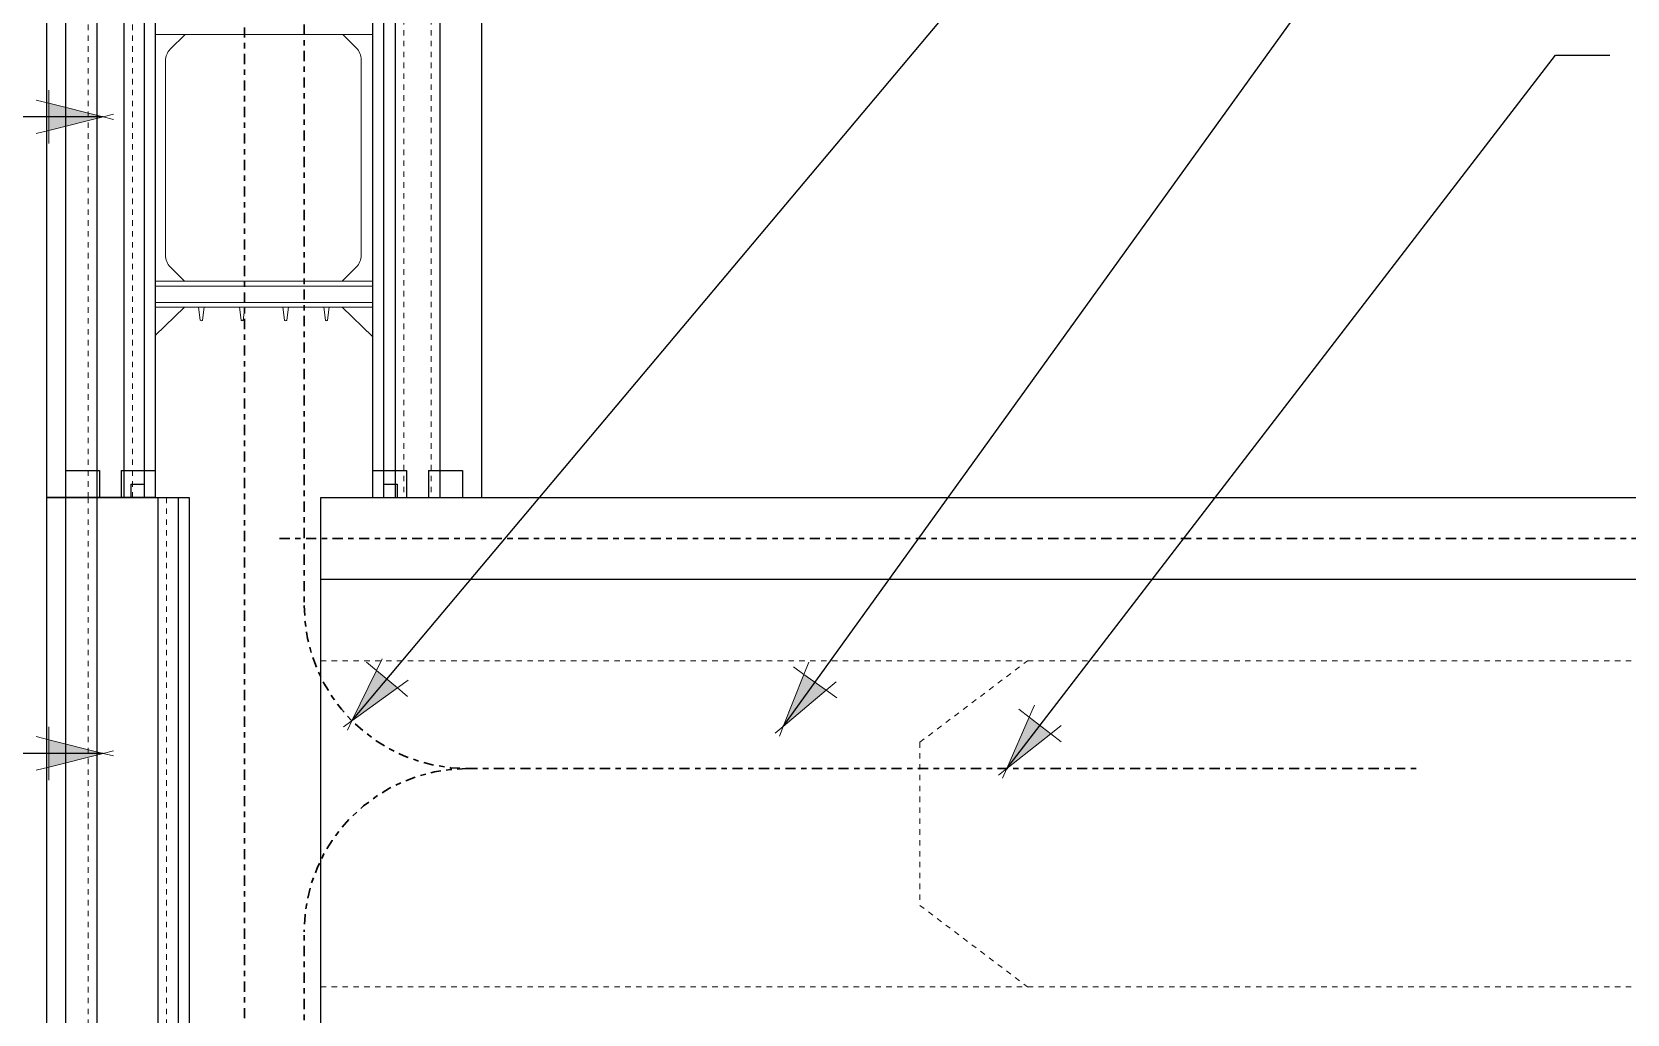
# Model space of a CAD drawing. Header units: inches. Extents: x -91.9 to -17, y 281.8 to 371.9.
# Drawn here: x -66.7 to -37.36, y 335.58 to 353.65 of the extents above; entities that cross this region are included whole.
import ezdxf

# ---------------------------------------------------------------- set-up
doc = ezdxf.new("R2010")
doc.units = ezdxf.units.IN
doc.header["$MEASUREMENT"] = 0
for name, pattern in [('CENTER', [2, 1.25, -0.25, 0.25, -0.25]), ('DASHED', [0.75, 0.5, -0.25]), ('DASHED2', [0.375, 0.25, -0.125]), ('HIDDEN', [0.375, 0.25, -0.125])]:
    doc.linetypes.add(name, pattern=pattern)
for name, color, linetype, lineweight in [('A2 Hatch', 8, 'Continuous', 9), ('DETAILS', 7, 'Continuous', 13), ('DIM', 3, 'Continuous', 13), ('REBAR', 2, 'CENTER', 30)]:
    doc.layers.add(name, color=color, linetype=linetype, lineweight=lineweight)
doc.styles.add('ARCTEXT', font='arctext.shx', dxfattribs={"width": 0.85})
doc.dimstyles.new('ARCTEXT1-4', dxfattribs={"dimtxt": 4, "dimasz": 2, "dimexe": 2, "dimexo": 2, "dimgap": 2, "dimtad": 1, "dimdec": 4, "dimzin": 3, "dimdsep": 46, "dimlunit": 4, "dimtxsty": 'ARCTEXT', "dimblk": 'ARCHTICK', "dimcen": 2, "dimaunit": 1, "dimadec": 0, "dimazin": 0, "dimtfac": 1, "dimtdec": 4, "dimtmove": 2, "dimatfit": 3, "dimldrblk": 'arrow', "dimfxl": 1, "dimtolj": 1, "dimtzin": 0, "dimarcsym": 0})

# ---------------------------------------------------------------- blocks, each defined once
blk = doc.blocks.new('_ArchTick')
at = {"color": 0, "linetype": 'ByBlock', "const_width": 0.15}
blk.add_lwpolyline([(-0.5, -0.5), (0.5, 0.5)], dxfattribs=at)
blk = doc.blocks.new('arrow')
at = {"layer": 'DIM'}
blk.add_hatch(color=253, dxfattribs=at).paths.add_polyline_path([(-2, 0.5), (-2, -0.5), (0, 0)])
at = {"layer": 'DIM', "lineweight": 9}
for points in [[(-2, 0.983), (-2, 0.5), (-2.469, 0.617)], [(0.374, 0.094), (0, 0)], [(0.374, -0.094), (0, 0)], [(-2, -0.983), (-2, -0.5), (-2.469, -0.617)]]:
    blk.add_lwpolyline(points, dxfattribs=at)
at = {"layer": 'DIM', "lineweight": 15}
blk.add_lwpolyline([(0, 0), (-2, -0.5), (-2, 0.5), (0, 0)], dxfattribs=at)

msp = doc.modelspace()

# ---------------------------------------------------------------- linework, layer by layer
at = {"color": 1}
for p, q in [((-66.084, 357.58), (-66.084, 345.08)), ((-65.509, 357.58), (-65.509, 345.08)), ((-65.009, 357.58), (-65.009, 345.08)), ((-64.634, 357.33), (-64.634, 345.08)), ((-64.434, 357.58), (-64.434, 345.08)), ((-60.434, 357.58), (-60.434, 345.08)), ((-60.234, 357.33), (-60.234, 345.08)), ((-66.434, 357.08), (-66.434, 345.08)), ((-60.019, 357.08), (-60.019, 345.08)), ((-59.199, 357.08), (-59.199, 345.08)), ((-58.434, 357.08), (-58.434, 345.08)), ((-66.084, 345.58), (-65.459, 345.58)), ((-66.084, 345.58), (-65.459, 345.58)), ((-66.084, 345.58), (-65.459, 345.58)), ((-66.084, 345.58), (-65.459, 345.58)), ((-66.084, 345.58), (-65.459, 345.58)), ((-66.084, 345.58), (-65.459, 345.58)), ((-66.084, 345.58), (-65.459, 345.58)), ((-66.084, 345.58), (-65.459, 345.58)), ((-66.084, 345.58), (-65.459, 345.58)), ((-66.084, 345.58), (-65.459, 345.58)), ((-66.084, 345.58), (-65.459, 345.58)), ((-66.084, 345.58), (-65.459, 345.58)), ((-66.084, 345.58), (-65.459, 345.58)), ((-66.084, 345.58), (-65.459, 345.58)), ((-66.084, 345.58), (-65.459, 345.58)), ((-66.084, 345.58), (-65.459, 345.58)), ((-65.459, 345.58), (-65.459, 345.08)), ((-65.459, 345.58), (-65.459, 345.08)), ((-65.459, 345.58), (-65.459, 345.08)), ((-65.459, 345.58), (-65.459, 345.08)), ((-65.459, 345.58), (-65.459, 345.08)), ((-65.459, 345.58), (-65.459, 345.08)), ((-65.459, 345.58), (-65.459, 345.08)), ((-65.459, 345.58), (-65.459, 345.08)), ((-65.459, 345.58), (-65.459, 345.08)), ((-65.459, 345.58), (-65.459, 345.08)), ((-65.459, 345.58), (-65.459, 345.08)), ((-65.459, 345.58), (-65.459, 345.08)), ((-65.459, 345.58), (-65.459, 345.08)), ((-65.459, 345.58), (-65.459, 345.08)), ((-65.459, 345.58), (-65.459, 345.08)), ((-65.459, 345.58), (-65.459, 345.08)), ((-65.059, 345.58), (-65.059, 345.08)), ((-65.059, 345.58), (-64.434, 345.58)), ((-65.059, 345.58), (-65.059, 345.08)), ((-65.059, 345.58), (-64.434, 345.58)), ((-65.059, 345.58), (-65.059, 345.08)), ((-65.059, 345.58), (-64.434, 345.58)), ((-65.059, 345.58), (-65.059, 345.08)), ((-65.059, 345.58), (-64.434, 345.58)), ((-65.059, 345.58), (-65.059, 345.08)), ((-65.059, 345.58), (-64.434, 345.58)), ((-65.059, 345.58), (-65.059, 345.08)), ((-65.059, 345.58), (-64.434, 345.58)), ((-65.059, 345.58), (-65.059, 345.08)), ((-65.059, 345.58), (-64.434, 345.58)), ((-65.059, 345.58), (-65.059, 345.08)), ((-65.059, 345.58), (-64.434, 345.58)), ((-65.059, 345.58), (-65.059, 345.08)), ((-65.059, 345.58), (-64.434, 345.58)), ((-65.059, 345.58), (-65.059, 345.08)), ((-65.059, 345.58), (-64.434, 345.58)), ((-65.059, 345.58), (-65.059, 345.08)), ((-65.059, 345.58), (-64.434, 345.58)), ((-65.059, 345.58), (-65.059, 345.08)), ((-65.059, 345.58), (-64.434, 345.58)), ((-65.059, 345.58), (-65.059, 345.08)), ((-65.059, 345.58), (-64.434, 345.58)), ((-65.059, 345.58), (-65.059, 345.08)), ((-65.059, 345.58), (-64.434, 345.58)), ((-65.059, 345.58), (-65.059, 345.08)), ((-65.059, 345.58), (-64.434, 345.58)), ((-65.059, 345.58), (-65.059, 345.08)), ((-65.059, 345.58), (-64.434, 345.58)), ((-64.884, 345.33), (-64.884, 345.08)), ((-64.884, 345.33), (-64.634, 345.33)), ((-64.884, 345.33), (-64.884, 345.08)), ((-64.884, 345.33), (-64.634, 345.33)), ((-64.884, 345.33), (-64.884, 345.08)), ((-64.884, 345.33), (-64.634, 345.33)), ((-64.884, 345.33), (-64.884, 345.08)), ((-64.884, 345.33), (-64.634, 345.33)), ((-64.884, 345.33), (-64.884, 345.08)), ((-64.884, 345.33), (-64.634, 345.33)), ((-64.884, 345.33), (-64.884, 345.08)), ((-64.884, 345.33), (-64.634, 345.33)), ((-64.884, 345.33), (-64.884, 345.08)), ((-64.884, 345.33), (-64.634, 345.33)), ((-64.884, 345.33), (-64.884, 345.08)), ((-64.884, 345.33), (-64.634, 345.33)), ((-64.884, 345.33), (-64.884, 345.08)), ((-64.884, 345.33), (-64.634, 345.33)), ((-64.884, 345.33), (-64.884, 345.08)), ((-64.884, 345.33), (-64.634, 345.33)), ((-64.884, 345.33), (-64.884, 345.08)), ((-64.884, 345.33), (-64.634, 345.33)), ((-64.884, 345.33), (-64.884, 345.08)), ((-64.884, 345.33), (-64.634, 345.33)), ((-64.884, 345.33), (-64.884, 345.08)), ((-64.884, 345.33), (-64.634, 345.33)), ((-64.884, 345.33), (-64.884, 345.08)), ((-64.884, 345.33), (-64.634, 345.33)), ((-64.884, 345.33), (-64.884, 345.08)), ((-64.884, 345.33), (-64.634, 345.33)), ((-64.884, 345.33), (-64.884, 345.08)), ((-64.884, 345.33), (-64.634, 345.33)), ((-60.434, 345.58), (-59.809, 345.58)), ((-60.434, 345.58), (-59.809, 345.58)), ((-60.434, 345.58), (-59.809, 345.58)), ((-60.434, 345.58), (-59.809, 345.58)), ((-60.434, 345.58), (-59.809, 345.58)), ((-60.434, 345.58), (-59.809, 345.58)), ((-60.434, 345.58), (-59.809, 345.58)), ((-60.434, 345.58), (-59.809, 345.58)), ((-60.434, 345.58), (-59.809, 345.58)), ((-60.434, 345.58), (-59.809, 345.58)), ((-60.434, 345.58), (-59.809, 345.58)), ((-60.434, 345.58), (-59.809, 345.58)), ((-60.434, 345.58), (-59.809, 345.58)), ((-60.434, 345.58), (-59.809, 345.58)), ((-60.434, 345.58), (-59.809, 345.58)), ((-60.434, 345.58), (-59.809, 345.58)), ((-60.234, 345.33), (-59.984, 345.33)), ((-60.234, 345.33), (-59.984, 345.33)), ((-60.234, 345.33), (-59.984, 345.33)), ((-60.234, 345.33), (-59.984, 345.33)), ((-60.234, 345.33), (-59.984, 345.33)), ((-60.234, 345.33), (-59.984, 345.33)), ((-60.234, 345.33), (-59.984, 345.33)), ((-60.234, 345.33), (-59.984, 345.33)), ((-60.234, 345.33), (-59.984, 345.33)), ((-60.234, 345.33), (-59.984, 345.33)), ((-60.234, 345.33), (-59.984, 345.33)), ((-60.234, 345.33), (-59.984, 345.33)), ((-60.234, 345.33), (-59.984, 345.33)), ((-60.234, 345.33), (-59.984, 345.33)), ((-60.234, 345.33), (-59.984, 345.33)), ((-60.234, 345.33), (-59.984, 345.33)), ((-59.984, 345.33), (-59.984, 345.08)), ((-59.984, 345.33), (-59.984, 345.08)), ((-59.984, 345.33), (-59.984, 345.08)), ((-59.984, 345.33), (-59.984, 345.08)), ((-59.984, 345.33), (-59.984, 345.08)), ((-59.984, 345.33), (-59.984, 345.08)), ((-59.984, 345.33), (-59.984, 345.08)), ((-59.984, 345.33), (-59.984, 345.08)), ((-59.984, 345.33), (-59.984, 345.08)), ((-59.984, 345.33), (-59.984, 345.08)), ((-59.984, 345.33), (-59.984, 345.08)), ((-59.984, 345.33), (-59.984, 345.08)), ((-59.984, 345.33), (-59.984, 345.08)), ((-59.984, 345.33), (-59.984, 345.08)), ((-59.984, 345.33), (-59.984, 345.08)), ((-59.984, 345.33), (-59.984, 345.08)), ((-59.809, 345.58), (-59.809, 345.08)), ((-59.809, 345.58), (-59.809, 345.08)), ((-59.809, 345.58), (-59.809, 345.08)), ((-59.809, 345.58), (-59.809, 345.08)), ((-59.809, 345.58), (-59.809, 345.08)), ((-59.809, 345.58), (-59.809, 345.08)), ((-59.809, 345.58), (-59.809, 345.08)), ((-59.809, 345.58), (-59.809, 345.08)), ((-59.809, 345.58), (-59.809, 345.08)), ((-59.809, 345.58), (-59.809, 345.08)), ((-59.809, 345.58), (-59.809, 345.08)), ((-59.809, 345.58), (-59.809, 345.08)), ((-59.809, 345.58), (-59.809, 345.08)), ((-59.809, 345.58), (-59.809, 345.08)), ((-59.809, 345.58), (-59.809, 345.08)), ((-59.809, 345.58), (-59.809, 345.08)), ((-59.409, 345.58), (-59.409, 345.08)), ((-59.409, 345.58), (-58.784, 345.58)), ((-59.409, 345.58), (-59.409, 345.08)), ((-59.409, 345.58), (-58.784, 345.58)), ((-59.409, 345.58), (-59.409, 345.08)), ((-59.409, 345.58), (-58.784, 345.58)), ((-59.409, 345.58), (-59.409, 345.08)), ((-59.409, 345.58), (-58.784, 345.58)), ((-59.409, 345.58), (-59.409, 345.08)), ((-59.409, 345.58), (-58.784, 345.58)), ((-59.409, 345.58), (-59.409, 345.08)), ((-59.409, 345.58), (-58.784, 345.58)), ((-59.409, 345.58), (-59.409, 345.08)), ((-59.409, 345.58), (-58.784, 345.58)), ((-59.409, 345.58), (-59.409, 345.08)), ((-59.409, 345.58), (-58.784, 345.58)), ((-59.409, 345.58), (-59.409, 345.08)), ((-59.409, 345.58), (-58.784, 345.58)), ((-59.409, 345.58), (-59.409, 345.08)), ((-59.409, 345.58), (-58.784, 345.58)), ((-59.409, 345.58), (-59.409, 345.08)), ((-59.409, 345.58), (-58.784, 345.58)), ((-59.409, 345.58), (-59.409, 345.08)), ((-59.409, 345.58), (-58.784, 345.58)), ((-59.409, 345.58), (-59.409, 345.08)), ((-59.409, 345.58), (-58.784, 345.58)), ((-59.409, 345.58), (-59.409, 345.08)), ((-59.409, 345.58), (-58.784, 345.58)), ((-59.409, 345.58), (-59.409, 345.08)), ((-59.409, 345.58), (-58.784, 345.58)), ((-59.409, 345.58), (-59.409, 345.08)), ((-59.409, 345.58), (-58.784, 345.58)), ((-58.784, 345.58), (-58.784, 345.08)), ((-58.784, 345.58), (-58.784, 345.08)), ((-58.784, 345.58), (-58.784, 345.08)), ((-58.784, 345.58), (-58.784, 345.08)), ((-58.784, 345.58), (-58.784, 345.08)), ((-58.784, 345.58), (-58.784, 345.08)), ((-58.784, 345.58), (-58.784, 345.08)), ((-58.784, 345.58), (-58.784, 345.08)), ((-58.784, 345.58), (-58.784, 345.08)), ((-58.784, 345.58), (-58.784, 345.08)), ((-58.784, 345.58), (-58.784, 345.08)), ((-58.784, 345.58), (-58.784, 345.08)), ((-58.784, 345.58), (-58.784, 345.08)), ((-58.784, 345.58), (-58.784, 345.08)), ((-58.784, 345.58), (-58.784, 345.08)), ((-58.784, 345.58), (-58.784, 345.08)), ((-66.434, 345.08), (-64.434, 345.08)), ((-66.434, 345.08), (-64.884, 345.08)), ((-66.434, 345.08), (-64.434, 345.08)), ((-66.434, 345.08), (-64.434, 345.08)), ((-66.434, 345.08), (-64.884, 345.08)), ((-66.434, 345.08), (-64.434, 345.08)), ((-66.434, 345.08), (-64.434, 345.08)), ((-66.434, 345.08), (-64.434, 345.08)), ((-66.434, 345.08), (-64.884, 345.08)), ((-66.434, 345.08), (-64.434, 345.08)), ((-66.434, 345.08), (-64.434, 345.08)), ((-66.434, 345.08), (-64.884, 345.08)), ((-66.434, 345.08), (-64.434, 345.08)), ((-66.434, 345.08), (-64.434, 345.08)), ((-66.434, 345.08), (-64.434, 345.08)), ((-66.434, 345.08), (-64.884, 345.08)), ((-66.434, 345.08), (-64.434, 345.08)), ((-66.434, 345.08), (-64.434, 345.08)), ((-66.434, 345.08), (-64.884, 345.08)), ((-66.434, 345.08), (-64.434, 345.08)), ((-66.434, 345.08), (-64.434, 345.08)), ((-66.434, 345.08), (-64.434, 345.08)), ((-66.434, 345.08), (-64.884, 345.08)), ((-66.434, 345.08), (-64.434, 345.08)), ((-66.434, 345.08), (-64.434, 345.08)), ((-66.434, 345.08), (-64.884, 345.08)), ((-66.434, 345.08), (-64.434, 345.08)), ((-66.434, 345.08), (-64.434, 345.08)), ((-66.434, 345.08), (-64.434, 345.08)), ((-66.434, 345.08), (-64.884, 345.08)), ((-66.434, 345.08), (-64.434, 345.08)), ((-66.434, 345.08), (-64.434, 345.08)), ((-66.434, 345.08), (-64.884, 345.08)), ((-66.434, 345.08), (-64.434, 345.08)), ((-66.434, 345.08), (-64.434, 345.08)), ((-66.434, 345.08), (-64.434, 345.08)), ((-66.434, 345.08), (-64.884, 345.08)), ((-66.434, 345.08), (-64.434, 345.08)), ((-66.434, 345.08), (-64.434, 345.08)), ((-66.434, 345.08), (-64.884, 345.08)), ((-66.434, 345.08), (-64.434, 345.08)), ((-66.434, 345.08), (-64.434, 345.08)), ((-66.434, 345.08), (-64.434, 345.08)), ((-66.434, 345.08), (-64.884, 345.08)), ((-66.434, 345.08), (-64.434, 345.08)), ((-66.434, 345.08), (-64.434, 345.08)), ((-66.434, 345.08), (-64.884, 345.08)), ((-66.434, 345.08), (-64.434, 345.08)), ((-66.434, 345.08), (-64.434, 345.08)), ((-66.434, 345.08), (-64.434, 345.08)), ((-66.434, 345.08), (-64.884, 345.08)), ((-66.434, 345.08), (-64.434, 345.08)), ((-66.434, 345.08), (-64.434, 345.08)), ((-66.434, 345.08), (-64.884, 345.08)), ((-66.434, 345.08), (-64.434, 345.08)), ((-66.434, 345.08), (-63.809, 345.08)), ((-66.434, 345.08), (-66.434, 322.58)), ((-66.084, 345.08), (-66.084, 322.58)), ((-65.009, 345.08), (-65.509, 345.08)), ((-65.009, 345.08), (-65.509, 345.08)), ((-65.009, 345.08), (-65.509, 345.08)), ((-65.009, 345.08), (-65.509, 345.08)), ((-65.009, 345.08), (-65.509, 345.08)), ((-65.009, 345.08), (-65.509, 345.08)), ((-65.009, 345.08), (-65.509, 345.08)), ((-65.009, 345.08), (-65.509, 345.08)), ((-65.009, 345.08), (-65.509, 345.08)), ((-65.009, 345.08), (-65.509, 345.08)), ((-65.009, 345.08), (-65.509, 345.08)), ((-65.009, 345.08), (-65.509, 345.08)), ((-65.009, 345.08), (-65.509, 345.08)), ((-65.009, 345.08), (-65.509, 345.08)), ((-65.009, 345.08), (-65.509, 345.08)), ((-65.009, 345.08), (-65.509, 345.08)), ((-65.509, 345.08), (-65.509, 322.58)), ((-64.634, 345.08), (-64.434, 345.08)), ((-64.634, 345.08), (-64.434, 345.08)), ((-64.634, 345.08), (-64.434, 345.08)), ((-64.634, 345.08), (-64.434, 345.08)), ((-64.634, 345.08), (-64.434, 345.08)), ((-64.634, 345.08), (-64.434, 345.08)), ((-64.634, 345.08), (-64.434, 345.08)), ((-64.634, 345.08), (-64.434, 345.08)), ((-64.634, 345.08), (-64.434, 345.08)), ((-64.634, 345.08), (-64.434, 345.08)), ((-64.634, 345.08), (-64.434, 345.08)), ((-64.634, 345.08), (-64.434, 345.08)), ((-64.634, 345.08), (-64.434, 345.08)), ((-64.634, 345.08), (-64.434, 345.08)), ((-64.634, 345.08), (-64.434, 345.08)), ((-64.634, 345.08), (-64.434, 345.08)), ((-64.384, 345.08), (-64.384, 322.58)), ((-64.009, 345.08), (-64.009, 322.58)), ((-63.809, 345.08), (-63.809, 322.58)), ((-60.434, 345.08), (-58.434, 345.08)), ((-60.434, 345.08), (-60.234, 345.08)), ((-60.434, 345.08), (-58.434, 345.08)), ((-60.434, 345.08), (-58.434, 345.08)), ((-60.434, 345.08), (-60.234, 345.08)), ((-60.434, 345.08), (-58.434, 345.08)), ((-60.434, 345.08), (-58.434, 345.08)), ((-60.434, 345.08), (-58.434, 345.08)), ((-60.434, 345.08), (-60.234, 345.08)), ((-60.434, 345.08), (-58.434, 345.08)), ((-60.434, 345.08), (-58.434, 345.08)), ((-60.434, 345.08), (-60.234, 345.08)), ((-60.434, 345.08), (-58.434, 345.08)), ((-60.434, 345.08), (-58.434, 345.08)), ((-60.434, 345.08), (-58.434, 345.08)), ((-60.434, 345.08), (-60.234, 345.08)), ((-60.434, 345.08), (-58.434, 345.08)), ((-60.434, 345.08), (-58.434, 345.08)), ((-60.434, 345.08), (-60.234, 345.08)), ((-60.434, 345.08), (-58.434, 345.08)), ((-60.434, 345.08), (-58.434, 345.08)), ((-60.434, 345.08), (-58.434, 345.08)), ((-60.434, 345.08), (-60.234, 345.08)), ((-60.434, 345.08), (-58.434, 345.08)), ((-60.434, 345.08), (-58.434, 345.08)), ((-60.434, 345.08), (-60.234, 345.08)), ((-60.434, 345.08), (-58.434, 345.08)), ((-60.434, 345.08), (-58.434, 345.08)), ((-60.434, 345.08), (-58.434, 345.08)), ((-60.434, 345.08), (-60.234, 345.08)), ((-60.434, 345.08), (-58.434, 345.08)), ((-60.434, 345.08), (-58.434, 345.08)), ((-60.434, 345.08), (-60.234, 345.08)), ((-60.434, 345.08), (-58.434, 345.08)), ((-60.434, 345.08), (-58.434, 345.08)), ((-60.434, 345.08), (-58.434, 345.08)), ((-60.434, 345.08), (-60.234, 345.08)), ((-60.434, 345.08), (-58.434, 345.08)), ((-60.434, 345.08), (-58.434, 345.08)), ((-60.434, 345.08), (-60.234, 345.08)), ((-60.434, 345.08), (-58.434, 345.08)), ((-60.434, 345.08), (-58.434, 345.08)), ((-60.434, 345.08), (-58.434, 345.08)), ((-60.434, 345.08), (-60.234, 345.08)), ((-60.434, 345.08), (-58.434, 345.08)), ((-60.434, 345.08), (-58.434, 345.08)), ((-60.434, 345.08), (-60.234, 345.08)), ((-60.434, 345.08), (-58.434, 345.08)), ((-60.434, 345.08), (-58.434, 345.08)), ((-60.434, 345.08), (-58.434, 345.08)), ((-60.434, 345.08), (-60.234, 345.08)), ((-60.434, 345.08), (-58.434, 345.08)), ((-60.434, 345.08), (-58.434, 345.08)), ((-60.434, 345.08), (-60.234, 345.08)), ((-60.434, 345.08), (-58.434, 345.08)), ((-60.434, 345.08), (-58.434, 345.08)), ((-60.019, 345.08), (-58.434, 345.08)), ((-60.019, 345.08), (-58.434, 345.08)), ((-60.019, 345.08), (-58.434, 345.08)), ((-60.019, 345.08), (-58.434, 345.08)), ((-60.019, 345.08), (-58.434, 345.08)), ((-60.019, 345.08), (-58.434, 345.08)), ((-60.019, 345.08), (-58.434, 345.08)), ((-60.019, 345.08), (-58.434, 345.08)), ((-60.019, 345.08), (-58.434, 345.08)), ((-60.019, 345.08), (-58.434, 345.08)), ((-60.019, 345.08), (-58.434, 345.08)), ((-60.019, 345.08), (-58.434, 345.08)), ((-60.019, 345.08), (-58.434, 345.08)), ((-60.019, 345.08), (-58.434, 345.08)), ((-60.019, 345.08), (-58.434, 345.08)), ((-60.019, 345.08), (-58.434, 345.08))]:
    msp.add_line(p, q, dxfattribs=at)
at = {"color": 1, "linetype": 'HIDDEN', "ltscale": 0.02}
for p, q in [((-66.084, 345.58), (-65.459, 345.58)), ((-66.084, 345.58), (-65.459, 345.58)), ((-66.084, 345.58), (-65.459, 345.58)), ((-66.084, 345.58), (-65.459, 345.58)), ((-66.084, 345.58), (-65.459, 345.58)), ((-66.084, 345.58), (-65.459, 345.58)), ((-66.084, 345.58), (-65.459, 345.58)), ((-66.084, 345.58), (-65.459, 345.58)), ((-66.084, 345.58), (-65.459, 345.58)), ((-66.084, 345.58), (-65.459, 345.58)), ((-66.084, 345.58), (-65.459, 345.58)), ((-66.084, 345.58), (-65.459, 345.58)), ((-66.084, 345.58), (-65.459, 345.58)), ((-66.084, 345.58), (-65.459, 345.58)), ((-66.084, 345.58), (-65.459, 345.58)), ((-66.084, 345.58), (-65.459, 345.58)), ((-66.084, 345.58), (-65.459, 345.58)), ((-66.084, 345.58), (-65.459, 345.58)), ((-66.084, 345.58), (-65.459, 345.58)), ((-66.084, 345.58), (-65.459, 345.58)), ((-66.084, 345.58), (-65.459, 345.58)), ((-66.084, 345.58), (-65.459, 345.58)), ((-66.084, 345.58), (-65.459, 345.58)), ((-66.084, 345.58), (-65.459, 345.58)), ((-66.084, 345.58), (-65.459, 345.58)), ((-66.084, 345.58), (-65.459, 345.58)), ((-66.084, 345.58), (-65.459, 345.58)), ((-66.084, 345.58), (-65.459, 345.58)), ((-66.084, 345.58), (-65.459, 345.58)), ((-66.084, 345.58), (-65.459, 345.58)), ((-66.084, 345.58), (-65.459, 345.58)), ((-66.084, 345.58), (-65.459, 345.58)), ((-66.084, 345.58), (-65.459, 345.58)), ((-66.084, 345.58), (-65.459, 345.58)), ((-66.084, 345.58), (-65.459, 345.58)), ((-66.084, 345.58), (-65.459, 345.58)), ((-66.084, 345.58), (-65.459, 345.58)), ((-66.084, 345.58), (-65.459, 345.58)), ((-66.084, 345.58), (-65.459, 345.58)), ((-66.084, 345.58), (-65.459, 345.58)), ((-65.459, 345.58), (-65.459, 345.08)), ((-65.459, 345.58), (-65.459, 345.08)), ((-65.459, 345.58), (-65.459, 345.08)), ((-65.459, 345.58), (-65.459, 345.08)), ((-65.459, 345.58), (-65.459, 345.08)), ((-65.459, 345.58), (-65.459, 345.08)), ((-65.459, 345.58), (-65.459, 345.08)), ((-65.459, 345.58), (-65.459, 345.08)), ((-65.459, 345.58), (-65.459, 345.08)), ((-65.459, 345.58), (-65.459, 345.08)), ((-65.459, 345.58), (-65.459, 345.08)), ((-65.459, 345.58), (-65.459, 345.08)), ((-65.459, 345.58), (-65.459, 345.08)), ((-65.459, 345.58), (-65.459, 345.08)), ((-65.459, 345.58), (-65.459, 345.08)), ((-65.459, 345.58), (-65.459, 345.08)), ((-65.459, 345.58), (-65.459, 345.08)), ((-65.459, 345.58), (-65.459, 345.08)), ((-65.459, 345.58), (-65.459, 345.08)), ((-65.459, 345.58), (-65.459, 345.08)), ((-65.459, 345.58), (-65.459, 345.08)), ((-65.459, 345.58), (-65.459, 345.08)), ((-65.459, 345.58), (-65.459, 345.08)), ((-65.459, 345.58), (-65.459, 345.08)), ((-65.459, 345.58), (-65.459, 345.08)), ((-65.459, 345.58), (-65.459, 345.08)), ((-65.459, 345.58), (-65.459, 345.08)), ((-65.459, 345.58), (-65.459, 345.08)), ((-65.459, 345.58), (-65.459, 345.08)), ((-65.459, 345.58), (-65.459, 345.08)), ((-65.459, 345.58), (-65.459, 345.08)), ((-65.459, 345.58), (-65.459, 345.08)), ((-65.459, 345.58), (-65.459, 345.08)), ((-65.459, 345.58), (-65.459, 345.08)), ((-65.459, 345.58), (-65.459, 345.08)), ((-65.459, 345.58), (-65.459, 345.08)), ((-65.459, 345.58), (-65.459, 345.08)), ((-65.459, 345.58), (-65.459, 345.08)), ((-65.459, 345.58), (-65.459, 345.08)), ((-65.459, 345.58), (-65.459, 345.08)), ((-65.059, 345.58), (-65.059, 345.08)), ((-65.059, 345.58), (-64.434, 345.58)), ((-65.059, 345.58), (-65.059, 345.08)), ((-65.059, 345.58), (-64.434, 345.58)), ((-65.059, 345.58), (-65.059, 345.08)), ((-65.059, 345.58), (-64.434, 345.58)), ((-65.059, 345.58), (-65.059, 345.08)), ((-65.059, 345.58), (-64.434, 345.58)), ((-65.059, 345.58), (-65.059, 345.08)), ((-65.059, 345.58), (-64.434, 345.58)), ((-65.059, 345.58), (-65.059, 345.08)), ((-65.059, 345.58), (-64.434, 345.58)), ((-65.059, 345.58), (-65.059, 345.08)), ((-65.059, 345.58), (-64.434, 345.58)), ((-65.059, 345.58), (-65.059, 345.08)), ((-65.059, 345.58), (-64.434, 345.58)), ((-65.059, 345.58), (-65.059, 345.08)), ((-65.059, 345.58), (-64.434, 345.58)), ((-65.059, 345.58), (-65.059, 345.08)), ((-65.059, 345.58), (-64.434, 345.58)), ((-65.059, 345.58), (-65.059, 345.08)), ((-65.059, 345.58), (-64.434, 345.58)), ((-65.059, 345.58), (-65.059, 345.08)), ((-65.059, 345.58), (-64.434, 345.58)), ((-65.059, 345.58), (-65.059, 345.08)), ((-65.059, 345.58), (-64.434, 345.58)), ((-65.059, 345.58), (-65.059, 345.08)), ((-65.059, 345.58), (-64.434, 345.58)), ((-65.059, 345.58), (-65.059, 345.08)), ((-65.059, 345.58), (-64.434, 345.58)), ((-65.059, 345.58), (-65.059, 345.08)), ((-65.059, 345.58), (-64.434, 345.58)), ((-65.059, 345.58), (-65.059, 345.08)), ((-65.059, 345.58), (-64.434, 345.58)), ((-65.059, 345.58), (-65.059, 345.08)), ((-65.059, 345.58), (-64.434, 345.58)), ((-65.059, 345.58), (-65.059, 345.08)), ((-65.059, 345.58), (-64.434, 345.58)), ((-65.059, 345.58), (-65.059, 345.08)), ((-65.059, 345.58), (-64.434, 345.58)), ((-65.059, 345.58), (-65.059, 345.08)), ((-65.059, 345.58), (-64.434, 345.58)), ((-65.059, 345.58), (-65.059, 345.08)), ((-65.059, 345.58), (-64.434, 345.58)), ((-65.059, 345.58), (-65.059, 345.08)), ((-65.059, 345.58), (-64.434, 345.58)), ((-65.059, 345.58), (-65.059, 345.08)), ((-65.059, 345.58), (-64.434, 345.58)), ((-65.059, 345.58), (-65.059, 345.08)), ((-65.059, 345.58), (-64.434, 345.58)), ((-65.059, 345.58), (-65.059, 345.08)), ((-65.059, 345.58), (-64.434, 345.58)), ((-65.059, 345.58), (-65.059, 345.08)), ((-65.059, 345.58), (-64.434, 345.58)), ((-65.059, 345.58), (-65.059, 345.08)), ((-65.059, 345.58), (-64.434, 345.58)), ((-65.059, 345.58), (-65.059, 345.08)), ((-65.059, 345.58), (-64.434, 345.58)), ((-65.059, 345.58), (-65.059, 345.08)), ((-65.059, 345.58), (-64.434, 345.58)), ((-65.059, 345.58), (-65.059, 345.08)), ((-65.059, 345.58), (-64.434, 345.58)), ((-65.059, 345.58), (-65.059, 345.08)), ((-65.059, 345.58), (-64.434, 345.58)), ((-65.059, 345.58), (-65.059, 345.08)), ((-65.059, 345.58), (-64.434, 345.58)), ((-65.059, 345.58), (-65.059, 345.08)), ((-65.059, 345.58), (-64.434, 345.58)), ((-65.059, 345.58), (-65.059, 345.08)), ((-65.059, 345.58), (-64.434, 345.58)), ((-65.059, 345.58), (-65.059, 345.08)), ((-65.059, 345.58), (-64.434, 345.58)), ((-65.059, 345.58), (-65.059, 345.08)), ((-65.059, 345.58), (-64.434, 345.58)), ((-65.059, 345.58), (-65.059, 345.08)), ((-65.059, 345.58), (-64.434, 345.58)), ((-65.059, 345.58), (-65.059, 345.08)), ((-65.059, 345.58), (-64.434, 345.58)), ((-65.059, 345.58), (-65.059, 345.08)), ((-65.059, 345.58), (-64.434, 345.58)), ((-60.434, 345.58), (-59.809, 345.58)), ((-60.434, 345.58), (-59.809, 345.58)), ((-60.434, 345.58), (-59.809, 345.58)), ((-60.434, 345.58), (-59.809, 345.58)), ((-60.434, 345.58), (-59.809, 345.58)), ((-60.434, 345.58), (-59.809, 345.58)), ((-60.434, 345.58), (-59.809, 345.58)), ((-60.434, 345.58), (-59.809, 345.58)), ((-60.434, 345.58), (-59.809, 345.58)), ((-60.434, 345.58), (-59.809, 345.58)), ((-60.434, 345.58), (-59.809, 345.58)), ((-60.434, 345.58), (-59.809, 345.58)), ((-60.434, 345.58), (-59.809, 345.58)), ((-60.434, 345.58), (-59.809, 345.58)), ((-60.434, 345.58), (-59.809, 345.58)), ((-60.434, 345.58), (-59.809, 345.58)), ((-60.434, 345.58), (-59.809, 345.58)), ((-60.434, 345.58), (-59.809, 345.58)), ((-60.434, 345.58), (-59.809, 345.58)), ((-60.434, 345.58), (-59.809, 345.58)), ((-60.434, 345.58), (-59.809, 345.58)), ((-60.434, 345.58), (-59.809, 345.58)), ((-60.434, 345.58), (-59.809, 345.58)), ((-60.434, 345.58), (-59.809, 345.58)), ((-60.434, 345.58), (-59.809, 345.58)), ((-60.434, 345.58), (-59.809, 345.58)), ((-60.434, 345.58), (-59.809, 345.58)), ((-60.434, 345.58), (-59.809, 345.58)), ((-60.434, 345.58), (-59.809, 345.58)), ((-60.434, 345.58), (-59.809, 345.58)), ((-60.434, 345.58), (-59.809, 345.58)), ((-60.434, 345.58), (-59.809, 345.58)), ((-60.434, 345.58), (-59.809, 345.58)), ((-60.434, 345.58), (-59.809, 345.58)), ((-60.434, 345.58), (-59.809, 345.58)), ((-60.434, 345.58), (-59.809, 345.58)), ((-60.434, 345.58), (-59.809, 345.58)), ((-60.434, 345.58), (-59.809, 345.58)), ((-60.434, 345.58), (-59.809, 345.58)), ((-60.434, 345.58), (-59.809, 345.58)), ((-60.234, 345.33), (-59.984, 345.33)), ((-60.234, 345.33), (-59.984, 345.33)), ((-60.234, 345.33), (-59.984, 345.33)), ((-60.234, 345.33), (-59.984, 345.33)), ((-60.234, 345.33), (-59.984, 345.33)), ((-60.234, 345.33), (-59.984, 345.33)), ((-60.234, 345.33), (-59.984, 345.33)), ((-60.234, 345.33), (-59.984, 345.33)), ((-60.234, 345.33), (-59.984, 345.33)), ((-60.234, 345.33), (-59.984, 345.33)), ((-60.234, 345.33), (-59.984, 345.33)), ((-60.234, 345.33), (-59.984, 345.33)), ((-60.234, 345.33), (-59.984, 345.33)), ((-60.234, 345.33), (-59.984, 345.33)), ((-60.234, 345.33), (-59.984, 345.33)), ((-60.234, 345.33), (-59.984, 345.33)), ((-60.234, 345.33), (-59.984, 345.33)), ((-60.234, 345.33), (-59.984, 345.33)), ((-60.234, 345.33), (-59.984, 345.33)), ((-60.234, 345.33), (-59.984, 345.33)), ((-60.234, 345.33), (-59.984, 345.33)), ((-60.234, 345.33), (-59.984, 345.33)), ((-60.234, 345.33), (-59.984, 345.33)), ((-60.234, 345.33), (-59.984, 345.33)), ((-60.234, 345.33), (-59.984, 345.33)), ((-60.234, 345.33), (-59.984, 345.33)), ((-60.234, 345.33), (-59.984, 345.33)), ((-60.234, 345.33), (-59.984, 345.33)), ((-60.234, 345.33), (-59.984, 345.33)), ((-60.234, 345.33), (-59.984, 345.33)), ((-60.234, 345.33), (-59.984, 345.33)), ((-60.234, 345.33), (-59.984, 345.33)), ((-60.234, 345.33), (-59.984, 345.33)), ((-60.234, 345.33), (-59.984, 345.33)), ((-60.234, 345.33), (-59.984, 345.33)), ((-60.234, 345.33), (-59.984, 345.33)), ((-60.234, 345.33), (-59.984, 345.33)), ((-60.234, 345.33), (-59.984, 345.33)), ((-60.234, 345.33), (-59.984, 345.33)), ((-60.234, 345.33), (-59.984, 345.33)), ((-59.984, 345.33), (-59.984, 345.08)), ((-59.984, 345.33), (-59.984, 345.08)), ((-59.984, 345.33), (-59.984, 345.08)), ((-59.984, 345.33), (-59.984, 345.08)), ((-59.984, 345.33), (-59.984, 345.08)), ((-59.984, 345.33), (-59.984, 345.08)), ((-59.984, 345.33), (-59.984, 345.08)), ((-59.984, 345.33), (-59.984, 345.08)), ((-59.984, 345.33), (-59.984, 345.08)), ((-59.984, 345.33), (-59.984, 345.08)), ((-59.984, 345.33), (-59.984, 345.08)), ((-59.984, 345.33), (-59.984, 345.08)), ((-59.984, 345.33), (-59.984, 345.08)), ((-59.984, 345.33), (-59.984, 345.08)), ((-59.984, 345.33), (-59.984, 345.08)), ((-59.984, 345.33), (-59.984, 345.08)), ((-59.984, 345.33), (-59.984, 345.08)), ((-59.984, 345.33), (-59.984, 345.08)), ((-59.984, 345.33), (-59.984, 345.08)), ((-59.984, 345.33), (-59.984, 345.08)), ((-59.984, 345.33), (-59.984, 345.08)), ((-59.984, 345.33), (-59.984, 345.08)), ((-59.984, 345.33), (-59.984, 345.08)), ((-59.984, 345.33), (-59.984, 345.08)), ((-59.984, 345.33), (-59.984, 345.08)), ((-59.984, 345.33), (-59.984, 345.08)), ((-59.984, 345.33), (-59.984, 345.08)), ((-59.984, 345.33), (-59.984, 345.08)), ((-59.984, 345.33), (-59.984, 345.08)), ((-59.984, 345.33), (-59.984, 345.08)), ((-59.984, 345.33), (-59.984, 345.08)), ((-59.984, 345.33), (-59.984, 345.08)), ((-59.984, 345.33), (-59.984, 345.08)), ((-59.984, 345.33), (-59.984, 345.08)), ((-59.984, 345.33), (-59.984, 345.08)), ((-59.984, 345.33), (-59.984, 345.08)), ((-59.984, 345.33), (-59.984, 345.08)), ((-59.984, 345.33), (-59.984, 345.08)), ((-59.984, 345.33), (-59.984, 345.08)), ((-59.984, 345.33), (-59.984, 345.08)), ((-59.809, 345.58), (-59.809, 345.08)), ((-59.809, 345.58), (-59.809, 345.08)), ((-59.809, 345.58), (-59.809, 345.08)), ((-59.809, 345.58), (-59.809, 345.08)), ((-59.809, 345.58), (-59.809, 345.08)), ((-59.809, 345.58), (-59.809, 345.08)), ((-59.809, 345.58), (-59.809, 345.08)), ((-59.809, 345.58), (-59.809, 345.08)), ((-59.809, 345.58), (-59.809, 345.08)), ((-59.809, 345.58), (-59.809, 345.08)), ((-59.809, 345.58), (-59.809, 345.08)), ((-59.809, 345.58), (-59.809, 345.08)), ((-59.809, 345.58), (-59.809, 345.08)), ((-59.809, 345.58), (-59.809, 345.08)), ((-59.809, 345.58), (-59.809, 345.08)), ((-59.809, 345.58), (-59.809, 345.08)), ((-59.809, 345.58), (-59.809, 345.08)), ((-59.809, 345.58), (-59.809, 345.08)), ((-59.809, 345.58), (-59.809, 345.08)), ((-59.809, 345.58), (-59.809, 345.08)), ((-59.809, 345.58), (-59.809, 345.08)), ((-59.809, 345.58), (-59.809, 345.08)), ((-59.809, 345.58), (-59.809, 345.08)), ((-59.809, 345.58), (-59.809, 345.08)), ((-59.809, 345.58), (-59.809, 345.08)), ((-59.809, 345.58), (-59.809, 345.08)), ((-59.809, 345.58), (-59.809, 345.08)), ((-59.809, 345.58), (-59.809, 345.08)), ((-59.809, 345.58), (-59.809, 345.08)), ((-59.809, 345.58), (-59.809, 345.08)), ((-59.809, 345.58), (-59.809, 345.08)), ((-59.809, 345.58), (-59.809, 345.08)), ((-59.809, 345.58), (-59.809, 345.08)), ((-59.809, 345.58), (-59.809, 345.08)), ((-59.809, 345.58), (-59.809, 345.08)), ((-59.809, 345.58), (-59.809, 345.08)), ((-59.809, 345.58), (-59.809, 345.08)), ((-59.809, 345.58), (-59.809, 345.08)), ((-59.809, 345.58), (-59.809, 345.08)), ((-59.809, 345.58), (-59.809, 345.08)), ((-59.409, 345.58), (-59.409, 345.08)), ((-59.409, 345.58), (-58.784, 345.58)), ((-59.409, 345.58), (-59.409, 345.08)), ((-59.409, 345.58), (-58.784, 345.58)), ((-59.409, 345.58), (-59.409, 345.08)), ((-59.409, 345.58), (-58.784, 345.58)), ((-59.409, 345.58), (-59.409, 345.08)), ((-59.409, 345.58), (-58.784, 345.58)), ((-59.409, 345.58), (-59.409, 345.08)), ((-59.409, 345.58), (-58.784, 345.58)), ((-59.409, 345.58), (-59.409, 345.08)), ((-59.409, 345.58), (-58.784, 345.58)), ((-59.409, 345.58), (-59.409, 345.08)), ((-59.409, 345.58), (-58.784, 345.58)), ((-59.409, 345.58), (-59.409, 345.08)), ((-59.409, 345.58), (-58.784, 345.58)), ((-59.409, 345.58), (-59.409, 345.08)), ((-59.409, 345.58), (-58.784, 345.58)), ((-59.409, 345.58), (-59.409, 345.08)), ((-59.409, 345.58), (-58.784, 345.58)), ((-59.409, 345.58), (-59.409, 345.08)), ((-59.409, 345.58), (-58.784, 345.58)), ((-59.409, 345.58), (-59.409, 345.08)), ((-59.409, 345.58), (-58.784, 345.58)), ((-59.409, 345.58), (-59.409, 345.08)), ((-59.409, 345.58), (-58.784, 345.58)), ((-59.409, 345.58), (-59.409, 345.08)), ((-59.409, 345.58), (-58.784, 345.58)), ((-59.409, 345.58), (-59.409, 345.08)), ((-59.409, 345.58), (-58.784, 345.58)), ((-59.409, 345.58), (-59.409, 345.08)), ((-59.409, 345.58), (-58.784, 345.58)), ((-59.409, 345.58), (-59.409, 345.08)), ((-59.409, 345.58), (-58.784, 345.58)), ((-59.409, 345.58), (-59.409, 345.08)), ((-59.409, 345.58), (-58.784, 345.58)), ((-59.409, 345.58), (-59.409, 345.08)), ((-59.409, 345.58), (-58.784, 345.58)), ((-59.409, 345.58), (-59.409, 345.08)), ((-59.409, 345.58), (-58.784, 345.58)), ((-59.409, 345.58), (-59.409, 345.08)), ((-59.409, 345.58), (-58.784, 345.58)), ((-59.409, 345.58), (-59.409, 345.08)), ((-59.409, 345.58), (-58.784, 345.58)), ((-59.409, 345.58), (-59.409, 345.08)), ((-59.409, 345.58), (-58.784, 345.58)), ((-59.409, 345.58), (-59.409, 345.08)), ((-59.409, 345.58), (-58.784, 345.58)), ((-59.409, 345.58), (-59.409, 345.08)), ((-59.409, 345.58), (-58.784, 345.58)), ((-59.409, 345.58), (-59.409, 345.08)), ((-59.409, 345.58), (-58.784, 345.58)), ((-59.409, 345.58), (-59.409, 345.08)), ((-59.409, 345.58), (-58.784, 345.58)), ((-59.409, 345.58), (-59.409, 345.08)), ((-59.409, 345.58), (-58.784, 345.58)), ((-59.409, 345.58), (-59.409, 345.08)), ((-59.409, 345.58), (-58.784, 345.58)), ((-59.409, 345.58), (-59.409, 345.08)), ((-59.409, 345.58), (-58.784, 345.58)), ((-59.409, 345.58), (-59.409, 345.08)), ((-59.409, 345.58), (-58.784, 345.58)), ((-59.409, 345.58), (-59.409, 345.08)), ((-59.409, 345.58), (-58.784, 345.58)), ((-59.409, 345.58), (-59.409, 345.08)), ((-59.409, 345.58), (-58.784, 345.58)), ((-59.409, 345.58), (-59.409, 345.08)), ((-59.409, 345.58), (-58.784, 345.58)), ((-59.409, 345.58), (-59.409, 345.08)), ((-59.409, 345.58), (-58.784, 345.58)), ((-59.409, 345.58), (-59.409, 345.08)), ((-59.409, 345.58), (-58.784, 345.58)), ((-59.409, 345.58), (-59.409, 345.08)), ((-59.409, 345.58), (-58.784, 345.58)), ((-59.409, 345.58), (-59.409, 345.08)), ((-59.409, 345.58), (-58.784, 345.58)), ((-59.409, 345.58), (-59.409, 345.08)), ((-59.409, 345.58), (-58.784, 345.58)), ((-59.409, 345.58), (-59.409, 345.08)), ((-59.409, 345.58), (-58.784, 345.58)), ((-58.784, 345.58), (-58.784, 345.08)), ((-58.784, 345.58), (-58.784, 345.08)), ((-58.784, 345.58), (-58.784, 345.08)), ((-58.784, 345.58), (-58.784, 345.08)), ((-58.784, 345.58), (-58.784, 345.08)), ((-58.784, 345.58), (-58.784, 345.08)), ((-58.784, 345.58), (-58.784, 345.08)), ((-58.784, 345.58), (-58.784, 345.08)), ((-58.784, 345.58), (-58.784, 345.08)), ((-58.784, 345.58), (-58.784, 345.08)), ((-58.784, 345.58), (-58.784, 345.08)), ((-58.784, 345.58), (-58.784, 345.08)), ((-58.784, 345.58), (-58.784, 345.08)), ((-58.784, 345.58), (-58.784, 345.08)), ((-58.784, 345.58), (-58.784, 345.08)), ((-58.784, 345.58), (-58.784, 345.08)), ((-58.784, 345.58), (-58.784, 345.08)), ((-58.784, 345.58), (-58.784, 345.08)), ((-58.784, 345.58), (-58.784, 345.08)), ((-58.784, 345.58), (-58.784, 345.08)), ((-58.784, 345.58), (-58.784, 345.08)), ((-58.784, 345.58), (-58.784, 345.08)), ((-58.784, 345.58), (-58.784, 345.08)), ((-58.784, 345.58), (-58.784, 345.08)), ((-58.784, 345.58), (-58.784, 345.08)), ((-58.784, 345.58), (-58.784, 345.08)), ((-58.784, 345.58), (-58.784, 345.08)), ((-58.784, 345.58), (-58.784, 345.08)), ((-58.784, 345.58), (-58.784, 345.08)), ((-58.784, 345.58), (-58.784, 345.08)), ((-58.784, 345.58), (-58.784, 345.08)), ((-58.784, 345.58), (-58.784, 345.08)), ((-58.784, 345.58), (-58.784, 345.08)), ((-58.784, 345.58), (-58.784, 345.08)), ((-58.784, 345.58), (-58.784, 345.08)), ((-58.784, 345.58), (-58.784, 345.08)), ((-58.784, 345.58), (-58.784, 345.08)), ((-58.784, 345.58), (-58.784, 345.08)), ((-58.784, 345.58), (-58.784, 345.08)), ((-58.784, 345.58), (-58.784, 345.08))]:
    msp.add_line(p, q, dxfattribs=at)
at = {"ltscale": 0.15}
for p, q in [((-64.434, 345.08), (-66.434, 345.08)), ((-64.434, 345.08), (-66.434, 345.08)), ((-64.434, 345.08), (-66.434, 345.08)), ((-64.434, 345.08), (-66.434, 345.08)), ((-64.434, 345.08), (-66.434, 345.08)), ((-64.434, 345.08), (-66.434, 345.08)), ((-64.434, 345.08), (-66.434, 345.08)), ((-64.434, 345.08), (-66.434, 345.08)), ((-64.434, 345.08), (-66.434, 345.08)), ((-64.434, 345.08), (-66.434, 345.08)), ((-64.434, 345.08), (-66.434, 345.08)), ((-64.434, 345.08), (-66.434, 345.08)), ((-64.434, 345.08), (-66.434, 345.08)), ((-64.434, 345.08), (-66.434, 345.08)), ((-64.434, 345.08), (-66.434, 345.08)), ((-64.434, 345.08), (-66.434, 345.08)), ((-65.459, 345.08), (-65.059, 345.08)), ((-65.459, 345.08), (-65.059, 345.08)), ((-65.459, 345.08), (-65.059, 345.08)), ((-65.459, 345.08), (-65.059, 345.08)), ((-65.459, 345.08), (-65.059, 345.08)), ((-65.459, 345.08), (-65.059, 345.08)), ((-65.459, 345.08), (-65.059, 345.08)), ((-65.459, 345.08), (-65.059, 345.08)), ((-65.459, 345.08), (-65.059, 345.08)), ((-65.459, 345.08), (-65.059, 345.08)), ((-65.459, 345.08), (-65.059, 345.08)), ((-65.459, 345.08), (-65.059, 345.08)), ((-65.459, 345.08), (-65.059, 345.08)), ((-65.459, 345.08), (-65.059, 345.08)), ((-65.459, 345.08), (-65.059, 345.08)), ((-65.459, 345.08), (-65.059, 345.08)), ((-61.388, 345.08), (-21.794, 345.08)), ((-61.388, 334.58), (-61.388, 345.08)), ((-60.434, 345.08), (-58.434, 345.08)), ((-60.434, 345.08), (-58.434, 345.08)), ((-60.434, 345.08), (-58.434, 345.08)), ((-60.434, 345.08), (-58.434, 345.08)), ((-60.434, 345.08), (-58.434, 345.08)), ((-60.434, 345.08), (-58.434, 345.08)), ((-60.434, 345.08), (-58.434, 345.08)), ((-60.434, 345.08), (-58.434, 345.08)), ((-60.434, 345.08), (-58.434, 345.08)), ((-60.434, 345.08), (-58.434, 345.08)), ((-60.434, 345.08), (-58.434, 345.08)), ((-60.434, 345.08), (-58.434, 345.08)), ((-60.434, 345.08), (-58.434, 345.08)), ((-60.434, 345.08), (-58.434, 345.08)), ((-60.434, 345.08), (-58.434, 345.08)), ((-60.434, 345.08), (-58.434, 345.08)), ((-58.41, 344.286), (-58.41, 344.286)), ((-61.388, 343.58), (-22.534, 343.58))]:
    msp.add_line(p, q, dxfattribs=at)
at = {"layer": 'A2 Hatch', "linetype": 'DASHED2', "ltscale": 0.15}
for p, q in [((-65.669, 357.58), (-65.669, 345.08)), ((-64.849, 357.58), (-64.849, 345.08)), ((-59.859, 357.08), (-59.859, 345.08)), ((-59.359, 357.08), (-59.359, 345.08)), ((-65.669, 345.08), (-65.669, 322.58)), ((-64.224, 345.08), (-64.224, 322.58))]:
    msp.add_line(p, q, dxfattribs=at)
at = {"layer": 'A2 Hatch', "linetype": 'DASHED', "ltscale": 0.2}
for p, q in [((-61.388, 342.08), (-23.274, 342.08)), ((-50.373, 340.58), (-48.388, 342.08)), ((-50.373, 340.58), (-50.373, 337.58)), ((-50.373, 337.58), (-48.388, 336.08)), ((-61.388, 336.08), (-26.235, 336.08))]:
    msp.add_line(p, q, dxfattribs=at)
at = {"layer": 'DETAILS', "color": 6, "lineweight": 20}
for p, q in [((-60.434, 353.6), (-64.434, 353.6)), ((-63.884, 353.6), (-64.156, 353.328)), ((-60.984, 353.6), (-60.732, 353.348)), ((-64.244, 349.535), (-64.244, 353.116)), ((-60.644, 349.535), (-60.644, 353.136)), ((-63.894, 349.06), (-64.156, 349.323)), ((-60.994, 349.06), (-60.732, 349.323)), ((-60.434, 349.06), (-64.434, 349.06)), ((-60.434, 348.97), (-64.434, 348.97)), ((-64.244, 349.06), (-63.894, 349.06)), ((-63.634, 349.06), (-63.534, 349.06)), ((-60.434, 348.67), (-64.434, 348.67)), ((-60.434, 348.58), (-64.434, 348.58)), ((-63.894, 348.58), (-64.434, 348.06)), ((-63.604, 348.346), (-63.634, 348.58)), ((-63.564, 348.346), (-63.534, 348.58)), ((-62.854, 348.346), (-62.884, 348.58)), ((-62.814, 348.346), (-62.784, 348.58)), ((-62.054, 348.346), (-62.084, 348.58)), ((-62.014, 348.346), (-61.984, 348.58)), ((-61.304, 348.346), (-61.334, 348.58)), ((-61.264, 348.346), (-61.234, 348.58)), ((-60.994, 348.58), (-60.434, 348.046))]:
    msp.add_line(p, q, dxfattribs=at)
for centre, radius, start, end in [((-63.944, 353.116), 0.3, 135, 180), ((-60.944, 353.136), 0.3, 0, 45), ((-63.944, 349.535), 0.3, 180, 225), ((-60.944, 349.535), 0.3, 315, 0), ((-63.584, 348.35), 0.02, 191.3099, 348.6901), ((-62.834, 348.35), 0.02, 191.3099, 348.6901), ((-62.034, 348.35), 0.02, 191.3099, 348.6901), ((-61.284, 348.35), 0.02, 191.3099, 348.6901)]:
    msp.add_arc(centre, radius, start, end, dxfattribs=at)
at = {"layer": 'REBAR', "ltscale": 0.15}
for p, q in [((-62.788, 369.329), (-62.788, 314.585)), ((-61.693, 361.096), (-61.693, 343.096)), ((-62.146, 344.33), (-22.164, 344.33)), ((-58.693, 340.096), (-41.173, 340.096)), ((-61.693, 319.096), (-61.693, 337.096))]:
    msp.add_line(p, q, dxfattribs=at)
for centre, start, end in [((-58.693, 343.096), 180, 270), ((-58.693, 337.096), 90, 180)]:
    msp.add_arc(centre, 3, start, end, dxfattribs=at)

# ---------------------------------------------------------------- leaders
at = {"layer": 'DIM'}
for points in [[(-60.814, 340.974), (-38.681, 367.32), (-37.681, 367.32)], [(-52.883, 340.871), (-38.681, 360.589), (-37.681, 360.589)], [(-48.771, 340.096), (-38.681, 353.215), (-37.681, 353.215)], [(-65.388, 352.083), (-72.125, 352.083), (-76.476, 352.083)], [(-65.388, 340.375), (-72.125, 340.376), (-76.476, 340.376)]]:
    msp.add_leader(points, dimstyle='ARCTEXT1-4', override={"dimasz": 0.5, "dimtad": 0}, dxfattribs=at)

doc.saveas('drawing.dxf')
